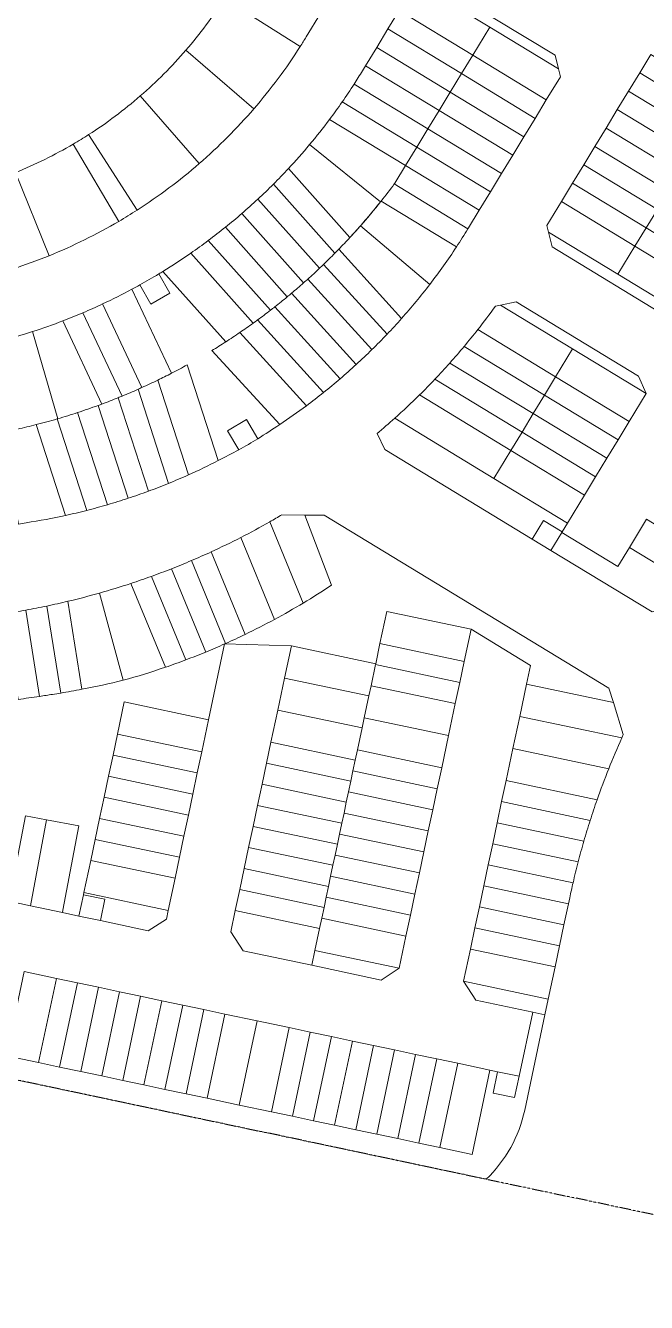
# Model space of a CAD drawing. Header units: centimetres. Extents: x -6122352 to 6876996, y -1694241 to 2592194.
# Drawn here: x -3673755 to -3500798, y -617275 to -261275 of the extents above; entities that cross this region are included whole.
import ezdxf

# ---------------------------------------------------------------- set-up
doc = ezdxf.new("R2010")
doc.units = ezdxf.units.CM
doc.header["$MEASUREMENT"] = 0
doc.linetypes.add('23585-XR-AR-DAMAC PLOT LIMITS$0$PHANTOM2', pattern=[1.25, 0.625, -0.125, 0.125, -0.125, 0.125, -0.125])
for name, color, linetype, lineweight, true_color in [('23585-XR-AR-DAMAC PLOT LIMITS$0$1-End units', 7, 'Continuous', 5, 0xf8991e), ('23585-XR-AR-DAMAC PLOT LIMITS$0$1-Open Space', 7, 'Continuous', 5, 0x90cf5a), ('23585-XR-AR-DAMAC PLOT LIMITS$0$1-Utility', 7, 'Continuous', 5, 0x8db1ff)]:
    doc.layers.add(name, color=color, linetype=linetype, lineweight=lineweight, true_color=true_color)
for name, color, linetype, lineweight in [('23585-XR-AR-DAMAC PLOT LIMITS$0$1-LV3', 231, 'Continuous', 5), ('23585-XR-AR-DAMAC PLOT LIMITS$0$1-Mid units', 41, 'Continuous', 5), ('A-ANNO-TEXT', 3, 'Continuous', 25)]:
    doc.layers.add(name, color=color, linetype=linetype, lineweight=lineweight)
doc.layers.add('23585-XR-AR-DAMAC PLOT LIMITS$0$D-Phase New', color=7, linetype='Continuous', true_color=0x000080)
doc.layers.add('23585-XR-AR-DAMAC PLOT LIMITS$0$PROJECT_LIMIT', color=1, linetype='Continuous')
doc.layers.add('@MI-REF LAYER', color=7, linetype='Continuous')

# ---------------------------------------------------------------- blocks, each defined once
blk = doc.blocks.new('23585-XR-AR-DAMAC PLOT LIMITS')
at = {"layer": '23585-XR-AR-DAMAC PLOT LIMITS$0$1-End units', "color": 251, "true_color": 0x636466}
for points in [[(497600.19, 2769808.27), (497602.31, 2769800.99), (497579.26, 2769794.29), (497576.71, 2769803.07), (497598.24, 2769809.34)], [(497576.71, 2769803.07), (497579.26, 2769794.29), (497556.23, 2769787.58), (497554.11, 2769794.86), (497555.18, 2769796.81)], [(497674.3, 2769790.87), (497673.38, 2769789.2), (497651.63, 2769782.87), (497649.07, 2769791.66), (497672.12, 2769798.36)], [(497651.63, 2769782.87), (497629.89, 2769776.55), (497628.21, 2769777.47), (497626.03, 2769784.95), (497649.07, 2769791.66)], [(497684.02, 2769757.46), (497660.98, 2769750.75), (497658.42, 2769759.54), (497681.46, 2769766.24)], [(497733, 2769740.56), (497709.95, 2769733.85), (497707.39, 2769742.64), (497730.44, 2769749.34)], [(497690.72, 2769734.41), (497693.28, 2769725.63), (497670.24, 2769718.92), (497667.68, 2769727.71)], [(497702.28, 2769678.41), (497682.76, 2769664.46), (497677.44, 2769671.9), (497696.96, 2769685.86)], [(497714.58, 2769661.21), (497695.06, 2769647.25), (497691.42, 2769652.33), (497689.74, 2769654.69), (497709.26, 2769668.65)], [(497714.58, 2769661.21), (497719.9, 2769653.76), (497700.38, 2769639.81), (497696.74, 2769644.89), (497695.06, 2769647.25)], [(497691.42, 2769652.33), (497671.9, 2769638.38), (497666.58, 2769645.82), (497686.1, 2769659.78), (497686.25, 2769659.58), (497689.74, 2769654.69)], [(497696.74, 2769644.89), (497677.22, 2769630.93), (497671.9, 2769638.38), (497691.42, 2769652.33), (497695.06, 2769647.25)], [(497702.06, 2769637.45), (497682.54, 2769623.49), (497677.22, 2769630.93), (497696.74, 2769644.89), (497700.38, 2769639.81)], [(497787.51, 2769632.09), (497767.91, 2769618.07), (497762.59, 2769625.52), (497782.19, 2769639.53)], [(497671.51, 2769607.44), (497651.99, 2769593.49), (497646.67, 2769600.93), (497666.19, 2769614.89)], [(497753.14, 2769607.27), (497733.61, 2769593.31), (497729.98, 2769598.4), (497728.29, 2769600.76), (497747.81, 2769614.71)], [(497797.66, 2769581.88), (497783.71, 2769601.4), (497791.15, 2769606.72), (497805.11, 2769587.2)], [(497733.61, 2769593.31), (497736.08, 2769589.85), (497720.18, 2769578.49), (497713.97, 2769579.52), (497710.45, 2769584.44), (497729.98, 2769598.4)], [(497697.77, 2769570.71), (497678.24, 2769556.76), (497672.92, 2769564.2), (497692.45, 2769578.16)], [(497744.66, 2769573.49), (497758.61, 2769553.96), (497751.17, 2769548.64), (497737.21, 2769568.17)], [(497663.56, 2769568.31), (497677.95, 2769549.1), (497678.35, 2769548.59), (497670.89, 2769543.26), (497656.26, 2769562.79)], [(497737.21, 2769568.17), (497751.17, 2769548.64), (497743.73, 2769543.32), (497729.77, 2769562.85)], [(497704.68, 2769515.41), (497697.23, 2769510.09), (497683.28, 2769529.61), (497690.72, 2769534.93)]]:
    blk.add_lwpolyline(points, close=True, dxfattribs=at)
for points in [[(497590.91, 2769754.25), (497590.97, 2769753.95, -0.008395), (497592.02, 2769748.01), (497592.05, 2769747.81), (497566.95, 2769743.94, 0.013328), (497565.52, 2769752.8), (497589.32, 2769759.72)], [(497660.98, 2769750.75), (497636.62, 2769743.67, 0.010544), (497635.12, 2769751.69), (497635.89, 2769752.98), (497658.42, 2769759.54)], [(497618.29, 2769742.33), (497593.2, 2769739.16, 0.012139), (497592.05, 2769747.81), (497592.02, 2769748.01), (497615.61, 2769754.87, -0.018292)], [(497593.63, 2769734.71), (497567.89, 2769735.09, 0.013219), (497566.95, 2769743.94), (497592.05, 2769747.81, -0.018357)], [(497619.99, 2769730.15), (497593.95, 2769730.27, 0.006191), (497593.63, 2769734.71, 0.006217), (497593.2, 2769739.16), (497618.29, 2769742.33, -0.017529)], [(497670.24, 2769718.92), (497639.22, 2769709.9, 0.012256), (497639.09, 2769719.39), (497667.68, 2769727.71)], [(497747.67, 2769696.35), (497724.03, 2769679.46), (497718.71, 2769686.9), (497738.83, 2769701.28), (497747.26, 2769697.29, 0.001163)], [(497593.03, 2769698.71, -0.006226), (497592.45, 2769694.27, -0.006606), (497591.72, 2769689.58), (497565.42, 2769689.97, 0.013742), (497566.91, 2769699.1)], [(497751.55, 2769687.88), (497729.35, 2769672.01), (497724.03, 2769679.46), (497747.67, 2769696.35, 0.010529)], [(497620.03, 2769694.15, -0.012997), (497618.86, 2769685.11), (497590.9, 2769685.11, 0.006315), (497591.72, 2769689.58, 0.006606), (497592.45, 2769694.27)], [(497755.75, 2769679.63), (497734.67, 2769664.57), (497729.35, 2769672.01), (497751.55, 2769687.88, 0.010454)], [(497587.96, 2769672.52, -0.00593), (497586.79, 2769668.42, -0.006805), (497585.33, 2769663.75), (497560.76, 2769671.43, 0.013576), (497563.25, 2769680.22)], [(497614.72, 2769665.7, -0.013169), (497612.05, 2769656.86), (497586.79, 2769668.42, 0.00593), (497587.96, 2769672.52, 0.006974), (497589.2, 2769677.37)], [(497659.99, 2769656.33), (497637.01, 2769664.75, 0.004581), (497637.84, 2769668.58), (497642.21, 2769673.24), (497661.62, 2769665.48, -0.011602)], [(497659.99, 2769656.33, -0.01152), (497657.96, 2769647.33), (497634.77, 2769655.83, 0.010752), (497637.01, 2769664.75)], [(497581.21, 2769652.46, -0.00163), (497580.77, 2769651.38, -0.008348), (497578.39, 2769645.86, -0.008106), (497575.91, 2769640.59), (497553.25, 2769651.8, 0.013403), (497556.77, 2769660.1)], [(497657.96, 2769647.33, -0.011464), (497655.52, 2769638.48), (497632.16, 2769647.04, 0.010714), (497634.77, 2769655.83)], [(497575.91, 2769640.59), (497575.84, 2769640.44, -0.008354), (497573.1, 2769635.09, -0.007458), (497570.51, 2769630.4), (497549.25, 2769643.62, 0.013528), (497553.25, 2769651.8)], [(497597.28, 2769624.02, -0.015926), (497591.38, 2769614.55, -0.002074), (497590.17, 2769612.71), (497568.23, 2769626.53, 0.006248), (497570.51, 2769630.4, 0.007458), (497573.1, 2769635.09)], [(497647.27, 2769615.94, -0.01544), (497641.98, 2769604.77), (497619.61, 2769616.34, 0.010734), (497623.56, 2769624.63)], [(497641.98, 2769604.77, -0.013123), (497636.08, 2769594.61), (497615.37, 2769608.32, 0.010597), (497619.61, 2769616.34)]]:
    blk.add_lwpolyline(points, format="xyb", close=True, dxfattribs=at)
at = {"layer": '23585-XR-AR-DAMAC PLOT LIMITS$0$1-LV3', "color": 251, "true_color": 0x636466}
for points in [[(497545.02, 2769760.48), (497520.87, 2769754.01, 0.005312), (497520.15, 2769756.57), (497515.87, 2769771.3), (497539.87, 2769778.29), (497544.16, 2769763.55, -0.005316)], [(497549.09, 2769739.27), (497524.26, 2769736.33, 0.036047), (497520.87, 2769754.01), (497545.02, 2769760.48, -0.036046)], [(497550.08, 2769717.69), (497525.09, 2769718.35, 0.036047), (497524.26, 2769736.33), (497549.09, 2769739.27, -0.036046)], [(497550.08, 2769717.69, -0.036046), (497547.95, 2769696.2), (497523.32, 2769700.44, 0.036047), (497525.09, 2769718.35)], [(497546.82, 2769690.3, -0.036046), (497540.79, 2769669.56), (497517.35, 2769678.24, 0.036047), (497522.37, 2769695.53)], [(497540.79, 2769669.56, -0.036046), (497531.85, 2769649.9), (497509.9, 2769661.86, 0.036047), (497517.35, 2769678.24)]]:
    blk.add_lwpolyline(points, format="xyb", close=True, dxfattribs=at)
at = {"layer": '23585-XR-AR-DAMAC PLOT LIMITS$0$1-Mid units', "color": 251, "true_color": 0x636466}
for points in [[(497637.34, 2769831.99), (497614.3, 2769825.28), (497612.62, 2769831.04), (497635.67, 2769837.75)], [(497639.02, 2769826.22), (497615.97, 2769819.52), (497614.3, 2769825.28), (497637.34, 2769831.99)], [(497640.69, 2769820.46), (497617.65, 2769813.76), (497615.97, 2769819.52), (497639.02, 2769826.22)], [(497642.37, 2769814.7), (497619.33, 2769808), (497617.65, 2769813.76), (497640.69, 2769820.46)], [(497644.05, 2769808.94), (497621, 2769802.24), (497619.33, 2769808), (497642.37, 2769814.7)], [(497645.72, 2769803.18), (497622.68, 2769796.48), (497621, 2769802.24), (497644.05, 2769808.94)], [(497670.44, 2769804.12), (497647.4, 2769797.42), (497645.72, 2769803.18), (497668.77, 2769809.88)], [(497647.4, 2769797.42), (497624.35, 2769790.71), (497622.68, 2769796.48), (497645.72, 2769803.18)], [(497672.12, 2769798.36), (497649.07, 2769791.66), (497647.4, 2769797.42), (497670.44, 2769804.12)], [(497603.98, 2769795.23), (497580.94, 2769788.52), (497579.26, 2769794.29), (497602.31, 2769800.99)], [(497649.07, 2769791.66), (497626.03, 2769784.95), (497624.35, 2769790.71), (497647.4, 2769797.42)], [(497579.26, 2769794.29), (497580.94, 2769788.52), (497557.9, 2769781.82), (497556.23, 2769787.58)], [(497605.66, 2769789.47), (497582.61, 2769782.76), (497580.94, 2769788.52), (497603.98, 2769795.23)], [(497607.33, 2769783.71), (497584.29, 2769777), (497582.61, 2769782.76), (497605.66, 2769789.47)], [(497580.94, 2769788.52), (497582.61, 2769782.76), (497559.58, 2769776.06), (497557.9, 2769781.82)], [(497584.29, 2769777), (497561.25, 2769770.3), (497559.58, 2769776.06), (497582.61, 2769782.76)], [(497609.01, 2769777.95), (497585.97, 2769771.24), (497584.29, 2769777), (497607.33, 2769783.71)], [(497610.69, 2769772.18), (497587.64, 2769765.48), (497585.97, 2769771.24), (497609.01, 2769777.95)], [(497612.36, 2769766.42), (497589.32, 2769759.72), (497587.64, 2769765.48), (497610.69, 2769772.18)], [(497614.04, 2769760.66), (497590.97, 2769753.95), (497590.91, 2769754.25), (497589.32, 2769759.72), (497612.36, 2769766.42), (497613.95, 2769760.96)], [(497685.7, 2769751.7), (497662.65, 2769744.99), (497660.98, 2769750.75), (497684.02, 2769757.46)], [(497687.37, 2769745.94), (497664.33, 2769739.23), (497662.65, 2769744.99), (497685.7, 2769751.7)], [(497689.05, 2769740.17), (497666, 2769733.47), (497664.33, 2769739.23), (497687.37, 2769745.94)], [(497690.72, 2769734.41), (497667.68, 2769727.71), (497666, 2769733.47), (497689.05, 2769740.17)], [(497705.77, 2769673.53), (497686.25, 2769659.58), (497686.1, 2769659.78), (497682.76, 2769664.46), (497702.28, 2769678.41)], [(497709.26, 2769668.65), (497689.74, 2769654.69), (497686.25, 2769659.58), (497705.77, 2769673.53)], [(497723.39, 2769648.88), (497703.87, 2769634.93), (497702.06, 2769637.45), (497700.38, 2769639.81), (497719.9, 2769653.76)], [(497775.21, 2769649.29), (497755.61, 2769635.28), (497752.12, 2769640.16), (497771.72, 2769654.17)], [(497726.88, 2769644), (497707.36, 2769630.04), (497705.55, 2769632.57), (497703.87, 2769634.93), (497723.39, 2769648.88)], [(497778.7, 2769644.41), (497759.1, 2769630.4), (497755.61, 2769635.28), (497775.21, 2769649.29)], [(497730.37, 2769639.12), (497710.84, 2769625.16), (497709.04, 2769627.68), (497707.36, 2769630.04), (497726.88, 2769644)], [(497782.19, 2769639.53), (497762.59, 2769625.52), (497759.1, 2769630.4), (497778.7, 2769644.41)], [(497705.55, 2769632.57), (497686.03, 2769618.61), (497682.54, 2769623.49), (497702.06, 2769637.45), (497703.87, 2769634.93)], [(497733.86, 2769634.24), (497714.33, 2769620.28), (497712.53, 2769622.8), (497710.84, 2769625.16), (497730.37, 2769639.12)], [(497709.04, 2769627.68), (497689.52, 2769613.73), (497686.03, 2769618.61), (497705.55, 2769632.57), (497707.36, 2769630.04)], [(497737.35, 2769629.36), (497717.82, 2769615.4), (497716.02, 2769617.92), (497714.33, 2769620.28), (497733.86, 2769634.24)], [(497740.84, 2769624.48), (497721.31, 2769610.52), (497719.51, 2769613.04), (497717.82, 2769615.4), (497737.35, 2769629.36)], [(497712.53, 2769622.8), (497693.01, 2769608.85), (497689.52, 2769613.73), (497709.04, 2769627.68), (497710.84, 2769625.16)], [(497716.02, 2769617.92), (497696.5, 2769603.97), (497693.01, 2769608.85), (497712.53, 2769622.8), (497714.33, 2769620.28)], [(497744.33, 2769619.59), (497724.8, 2769605.64), (497723, 2769608.16), (497721.31, 2769610.52), (497740.84, 2769624.48)], [(497719.51, 2769613.04), (497699.98, 2769599.08), (497696.5, 2769603.97), (497716.02, 2769617.92), (497717.82, 2769615.4)], [(497747.81, 2769614.71), (497728.29, 2769600.76), (497726.49, 2769603.28), (497724.8, 2769605.64), (497744.33, 2769619.59)], [(497723, 2769608.16), (497703.47, 2769594.2), (497699.98, 2769599.08), (497719.51, 2769613.04), (497721.31, 2769610.52)], [(497675, 2769602.56), (497655.48, 2769588.61), (497651.99, 2769593.49), (497671.51, 2769607.44)], [(497726.49, 2769603.28), (497706.96, 2769589.32), (497703.47, 2769594.2), (497723, 2769608.16), (497724.8, 2769605.64)], [(497678.49, 2769597.68), (497658.97, 2769583.73), (497655.48, 2769588.61), (497675, 2769602.56)], [(497729.98, 2769598.4), (497710.45, 2769584.44), (497706.96, 2769589.32), (497726.49, 2769603.28), (497728.29, 2769600.76)], [(497783.71, 2769601.4), (497797.66, 2769581.88), (497792.78, 2769578.39), (497778.82, 2769597.91)], [(497681.98, 2769592.8), (497662.46, 2769578.85), (497658.97, 2769583.73), (497678.49, 2769597.68)], [(497778.82, 2769597.91), (497792.78, 2769578.39), (497787.9, 2769574.9), (497773.94, 2769594.42)], [(497773.94, 2769594.42), (497787.9, 2769574.9), (497783.02, 2769571.41), (497769.06, 2769590.93)], [(497685.47, 2769587.92), (497665.95, 2769573.96), (497662.46, 2769578.85), (497681.98, 2769592.8)], [(497769.06, 2769590.93), (497783.02, 2769571.41), (497778.14, 2769567.92), (497764.18, 2769587.44)], [(497688.96, 2769583.04), (497669.43, 2769569.08), (497665.95, 2769573.96), (497685.47, 2769587.92)], [(497764.18, 2769587.44), (497778.14, 2769567.92), (497773.26, 2769564.43), (497759.3, 2769583.96)], [(497692.45, 2769578.16), (497672.92, 2769564.2), (497669.43, 2769569.08), (497688.96, 2769583.04)], [(497759.3, 2769583.96), (497773.26, 2769564.43), (497768.38, 2769560.94), (497754.42, 2769580.47)], [(497754.42, 2769580.47), (497768.38, 2769560.94), (497763.49, 2769557.45), (497749.54, 2769576.98)], [(497749.54, 2769576.98), (497763.49, 2769557.45), (497758.61, 2769553.96), (497744.66, 2769573.49)], [(497656.26, 2769562.79), (497670.89, 2769543.26), (497666.01, 2769539.77), (497651.48, 2769559.17)], [(497729.77, 2769562.85), (497743.73, 2769543.32), (497738.84, 2769539.83), (497724.89, 2769559.36)], [(497724.89, 2769559.36), (497738.84, 2769539.83), (497733.96, 2769536.34), (497720.01, 2769555.87)], [(497720.01, 2769555.87), (497733.96, 2769536.34), (497729.08, 2769532.85), (497715.13, 2769552.38)], [(497715.13, 2769552.38), (497729.08, 2769532.85), (497724.2, 2769529.36), (497710.24, 2769548.89)], [(497710.24, 2769548.89), (497724.2, 2769529.36), (497719.32, 2769525.88), (497705.36, 2769545.4)], [(497705.36, 2769545.4), (497719.32, 2769525.88), (497714.44, 2769522.39), (497700.48, 2769541.91)], [(497700.48, 2769541.91), (497714.44, 2769522.39), (497709.56, 2769518.9), (497695.6, 2769538.42)], [(497695.6, 2769538.42), (497709.56, 2769518.9), (497704.68, 2769515.41), (497690.72, 2769534.93)]]:
    blk.add_lwpolyline(points, close=True, dxfattribs=at)
for points in [[(497585.97, 2769771.24), (497562.88, 2769764.52, 0.006383), (497561.73, 2769768.67), (497561.25, 2769770.3), (497584.29, 2769777)], [(497587.64, 2769765.48), (497564.3, 2769758.69, 0.008922), (497562.88, 2769764.52), (497585.97, 2769771.24)], [(497589.32, 2769759.72), (497565.52, 2769752.8, 0.008941), (497564.3, 2769758.69), (497587.64, 2769765.48)], [(497615.61, 2769754.87), (497592.02, 2769748.01, 0.008395), (497590.97, 2769753.95), (497614.04, 2769760.66, -0.008556)], [(497662.65, 2769744.99), (497637.52, 2769737.68, 0.007817), (497636.62, 2769743.67), (497660.98, 2769750.75)], [(497664.33, 2769739.23), (497638.23, 2769731.64, 0.007854), (497637.52, 2769737.68), (497662.65, 2769744.99)], [(497666, 2769733.47), (497638.76, 2769725.54, 0.0079), (497638.23, 2769731.64), (497664.33, 2769739.23)], [(497593.63, 2769734.71, -0.006191), (497593.95, 2769730.27, -0.002183), (497594.03, 2769728.7), (497568.27, 2769729.09, 0.00894), (497567.89, 2769735.09)], [(497667.68, 2769727.71), (497639.09, 2769719.39, 0.007954), (497638.76, 2769725.54), (497666, 2769733.47)], [(497594.03, 2769728.7, -0.006172), (497594.2, 2769724.27, -0.002184), (497594.23, 2769722.7), (497568.42, 2769723.08, 0.008921), (497568.27, 2769729.09)], [(497619.99, 2769730.15, -0.008591), (497620.51, 2769724.15), (497594.2, 2769724.27, 0.006172), (497594.03, 2769728.7, 0.002183), (497593.95, 2769730.27)], [(497594.23, 2769722.7, -0.006162), (497594.25, 2769718.27, -0.002184), (497594.23, 2769716.7), (497568.37, 2769717.08, 0.008913), (497568.42, 2769723.08)], [(497620.51, 2769724.15, -0.008569), (497620.82, 2769718.15), (497594.25, 2769718.27, 0.006163), (497594.23, 2769722.7, 0.002184), (497594.2, 2769724.27)], [(497620.82, 2769718.15, -0.008557), (497620.93, 2769712.15), (497594.11, 2769712.27, 0.006164), (497594.23, 2769716.7, 0.002184), (497594.25, 2769718.27)], [(497594.23, 2769716.7, -0.006164), (497594.11, 2769712.27, -0.002183), (497594.03, 2769710.7), (497568.1, 2769711.09, 0.008917), (497568.37, 2769717.08)], [(497594.03, 2769710.7, -0.006174), (497593.76, 2769706.27, -0.002183), (497593.63, 2769704.7), (497567.61, 2769705.09, 0.008933), (497568.1, 2769711.09)], [(497620.93, 2769712.15, -0.008556), (497620.84, 2769706.15), (497593.76, 2769706.27, 0.006174), (497594.03, 2769710.7, 0.002183), (497594.11, 2769712.27)], [(497593.63, 2769704.7, -0.006195), (497593.21, 2769700.27, -0.002181), (497593.03, 2769698.71), (497566.91, 2769699.1, 0.00896), (497567.61, 2769705.09)], [(497620.84, 2769706.15, -0.008564), (497620.53, 2769700.15), (497593.21, 2769700.27, 0.006195), (497593.63, 2769704.7, 0.002183), (497593.76, 2769706.27)], [(497620.53, 2769700.15, -0.008583), (497620.03, 2769694.15), (497592.45, 2769694.27, 0.006226), (497593.03, 2769698.71, 0.002181), (497593.21, 2769700.27)], [(497758.68, 2769674.35), (497738.16, 2769659.69), (497734.67, 2769664.57), (497755.75, 2769679.63, 0.006823)], [(497585.33, 2769663.75, -0.001604), (497584.97, 2769662.65, -0.006745), (497583.37, 2769658.07), (497558.87, 2769665.73, 0.008915), (497560.76, 2769671.43)], [(497761.74, 2769669.16), (497741.65, 2769654.81), (497738.16, 2769659.69), (497758.68, 2769674.35, 0.006804)], [(497612.05, 2769656.86, -0.008592), (497610.05, 2769651.17), (497584.97, 2769662.65, 0.001604), (497585.33, 2769663.75, 0.006805), (497586.79, 2769668.42)], [(497764.94, 2769664.07), (497745.14, 2769649.92), (497741.65, 2769654.81), (497761.74, 2769669.16, 0.006791)], [(497583.37, 2769658.07, -0.001634), (497582.96, 2769656.97, -0.006728), (497581.21, 2769652.46), (497556.77, 2769660.1, 0.008926), (497558.87, 2769665.73)], [(497610.05, 2769651.17, -0.008569), (497607.87, 2769645.57), (497582.96, 2769656.97, 0.001634), (497583.37, 2769658.07, 0.006745), (497584.97, 2769662.65)], [(497768.27, 2769659.08), (497748.63, 2769645.04), (497745.14, 2769649.92), (497764.94, 2769664.07, 0.006782)], [(497771.72, 2769654.17), (497752.12, 2769640.16), (497748.63, 2769645.04), (497768.27, 2769659.08, 0.004839), (497770.72, 2769655.57)], [(497607.87, 2769645.57, -0.008557), (497605.51, 2769640.06), (497580.77, 2769651.38, 0.00163), (497581.21, 2769652.46, 0.006728), (497582.96, 2769656.97)], [(497605.51, 2769640.06, -0.008556), (497602.95, 2769634.63), (497578.39, 2769645.86, 0.008348), (497580.77, 2769651.38)], [(497655.52, 2769638.48, -0.007499), (497653.71, 2769632.75), (497630.24, 2769641.35, 0.007014), (497632.16, 2769647.04)], [(497602.95, 2769634.63, -0.008564), (497600.21, 2769629.28), (497575.84, 2769640.44), (497575.91, 2769640.59, 0.008106), (497578.39, 2769645.86)], [(497600.21, 2769629.28, -0.008582), (497597.28, 2769624.02), (497573.1, 2769635.09, 0.008354), (497575.84, 2769640.44)], [(497653.71, 2769632.75), (497653.62, 2769632.48, -0.007129), (497651.73, 2769627.09), (497628.17, 2769635.72, 0.007011), (497630.24, 2769641.35)], [(497651.73, 2769627.09, -0.007492), (497649.59, 2769621.49), (497625.95, 2769630.15, 0.007014), (497628.17, 2769635.72)], [(497649.59, 2769621.49, -0.007499), (497647.27, 2769615.94), (497623.56, 2769624.63, 0.007023), (497625.95, 2769630.15)], [(497636.08, 2769594.61, -0.006705), (497632.87, 2769589.55), (497612.38, 2769603.11, 0.007025), (497615.37, 2769608.32)], [(497632.87, 2769589.55, -0.002533), (497631.62, 2769587.65, -0.002982), (497629.55, 2769584.55), (497609.24, 2769597.99, 0.007015), (497612.38, 2769603.11)], [(497629.55, 2769584.55, -0.004793), (497626.15, 2769579.6), (497605.96, 2769592.96, 0.007011), (497609.24, 2769597.99)]]:
    blk.add_lwpolyline(points, format="xyb", close=True, dxfattribs=at)
at = {"layer": '23585-XR-AR-DAMAC PLOT LIMITS$0$1-Open Space', "color": 251, "true_color": 0x636466}
for points in [[(497520.87, 2769754.01, -0.036047), (497524.26, 2769736.33, -0.036047), (497525.09, 2769718.35, -0.036047), (497523.32, 2769700.44, -0.010006), (497522.37, 2769695.53, -0.036047), (497517.35, 2769678.24, -0.036047)], [(497626.15, 2769579.6, 0.004793), (497629.55, 2769584.55, 0.002982), (497631.62, 2769587.65, 0.002533), (497632.87, 2769589.55, 0.006705), (497636.08, 2769594.61, 0.013123), (497641.98, 2769604.77, 0.01544), (497647.27, 2769615.94, 0.007499), (497649.59, 2769621.49, 0.007492), (497651.73, 2769627.09, 0.007129), (497653.62, 2769632.48), (497666.19, 2769614.89), (497646.67, 2769600.93), (497651.99, 2769593.49), (497655.48, 2769588.61), (497658.97, 2769583.73), (497662.46, 2769578.85), (497665.95, 2769573.96), (497669.43, 2769569.08), (497672.92, 2769564.2), (497678.24, 2769556.76), (497678.6, 2769556.26), (497682.15, 2769551.3), (497678.35, 2769548.59), (497677.95, 2769549.1), (497663.56, 2769568.31), (497656.26, 2769562.79), (497651.48, 2769559.17)], [(497697.23, 2769510.09), (497704.68, 2769515.41), (497709.56, 2769518.9), (497714.44, 2769522.39), (497719.32, 2769525.88), (497724.2, 2769529.36), (497729.08, 2769532.85), (497733.96, 2769536.34), (497738.84, 2769539.83), (497743.73, 2769543.32), (497751.17, 2769548.64), (497758.61, 2769553.96), (497763.49, 2769557.45), (497768.38, 2769560.94), (497773.26, 2769564.43), (497778.14, 2769567.92), (497783.02, 2769571.41), (497787.9, 2769574.9), (497792.78, 2769578.39), (497797.66, 2769581.88), (497805.11, 2769587.2), (497791.15, 2769606.72), (497792.94, 2769608), (497796.48, 2769603.04), (497801.44, 2769606.59), (497797.9, 2769611.55), (497787.26, 2769626.43), (497790.1, 2769628.46), (497805.91, 2769606.35, -0.150646), (497812.89, 2769585.39), (497719.8, 2769518.84), (497694.7, 2769500.9)]]:
    blk.add_lwpolyline(points, format="xyb", dxfattribs=at)
for points in [[(497598.24, 2769809.34), (497576.71, 2769803.07), (497555.18, 2769796.81), (497557.07, 2769800.25), (497594.8, 2769811.23)], [(497671.34, 2769785.48), (497633.61, 2769774.5), (497629.89, 2769776.55), (497651.63, 2769782.87), (497673.38, 2769789.2)], [(497658.42, 2769759.54), (497635.89, 2769752.98), (497638.16, 2769756.77), (497676.45, 2769767.91), (497681.45, 2769766.25), (497681.46, 2769766.24)], [(497733.79, 2769737.84), (497727.45, 2769726.32), (497695.76, 2769717.09), (497694.13, 2769722.71), (497711.7, 2769727.82), (497709.95, 2769733.85), (497733, 2769740.56)], [(497790.1, 2769628.46), (497787.26, 2769626.43), (497774.12, 2769617.04), (497767.91, 2769618.07), (497787.51, 2769632.09)], [(497752.15, 2769601.34), (497736.08, 2769589.85), (497733.61, 2769593.31), (497753.14, 2769607.27)], [(497698.21, 2769562.78), (497687.11, 2769554.85), (497683.56, 2769559.81), (497678.6, 2769556.26), (497678.24, 2769556.76), (497697.77, 2769570.71), (497699.2, 2769568.71)]]:
    blk.add_lwpolyline(points, close=True, dxfattribs=at)
for points in [[(497694.06, 2769722.95), (497688.2, 2769721.25), (497689.91, 2769715.39), (497643.78, 2769701.97), (497639.04, 2769703.4, 0.008399), (497639.22, 2769709.9), (497670.24, 2769718.92), (497693.28, 2769725.63)], [(497547.95, 2769696.2, -0.010006), (497546.82, 2769690.3), (497522.37, 2769695.53, 0.010006), (497523.32, 2769700.44)], [(497738.83, 2769701.28), (497718.71, 2769686.9), (497715.58, 2769691.28), (497696.96, 2769685.86), (497677.44, 2769671.9), (497682.76, 2769664.46), (497686.1, 2769659.78), (497666.58, 2769645.82), (497653.62, 2769632.48), (497653.71, 2769632.75, 0.007499), (497655.52, 2769638.48, 0.011464), (497657.96, 2769647.33, 0.01152), (497659.99, 2769656.33, 0.011602), (497661.62, 2769665.48), (497642.21, 2769673.24), (497645.91, 2769677.18), (497734.99, 2769703.1)], [(497591.72, 2769689.58, -0.006315), (497590.9, 2769685.11), (497618.86, 2769685.11, -0.012882), (497617.66, 2769677.92), (497611.61, 2769679.2), (497610.34, 2769673.24), (497616.37, 2769671.95, -0.01142), (497614.72, 2769665.7), (497589.2, 2769677.37, -0.006975), (497587.96, 2769672.52), (497563.25, 2769680.22, 0.003698), (497563.84, 2769682.64), (497569.93, 2769681.3), (497571.24, 2769687.26), (497565.15, 2769688.6, 0.002084), (497565.42, 2769689.97)]]:
    blk.add_lwpolyline(points, format="xyb", close=True, dxfattribs=at)
at = {"layer": '23585-XR-AR-DAMAC PLOT LIMITS$0$1-Utility', "color": 251, "true_color": 0x636466}
for points in [[(497694.13, 2769722.71), (497695.76, 2769717.09), (497689.91, 2769715.39), (497688.2, 2769721.25), (497694.06, 2769722.95)], [(497792.94, 2769608), (497797.9, 2769611.55), (497801.44, 2769606.59), (497796.48, 2769603.04)], [(497687.11, 2769554.85), (497682.15, 2769551.3), (497678.6, 2769556.26), (497683.56, 2769559.81)]]:
    blk.add_lwpolyline(points, close=True, dxfattribs=at)
for points in [[(497571.24, 2769687.26), (497569.93, 2769681.3), (497563.84, 2769682.64, 0.009062), (497565.15, 2769688.6)], [(497617.66, 2769677.92, -0.010768), (497616.37, 2769671.95), (497610.34, 2769673.24), (497611.61, 2769679.2)]]:
    blk.add_lwpolyline(points, format="xyb", close=True, dxfattribs=at)
at = {"layer": '23585-XR-AR-DAMAC PLOT LIMITS$0$D-Phase New', "color": 8, "const_width": 0.1}
blk.add_lwpolyline([(497688.92, 2770169.44), (497626.65, 2770080.85), (497583.53, 2770028.9), (497550.94, 2769991.99), (497492.14, 2769929.91), (497399.76, 2769847.18), (497360.2, 2769816.41), (497326.78, 2769790.41), (497321.18, 2769786.63), (497631.67, 2769450.47), (497637.67, 2769456.13), (497694.7, 2769500.9), (497719.8, 2769518.84), (498077.69, 2769774.67)], dxfattribs=at)
at = {"layer": '23585-XR-AR-DAMAC PLOT LIMITS$0$PROJECT_LIMIT', "linetype": '23585-XR-AR-DAMAC PLOT LIMITS$0$PHANTOM2', "ltscale": 5}
blk.add_lwpolyline([(498197.26, 2769860.14), (497694.7, 2769500.9), (497637.67, 2769456.13), (497584.9, 2769406.41), (497536.81, 2769352.14), (497510.83, 2769316.9), (497381.2, 2769282.03), (497333.11, 2769183.1)], dxfattribs=at)
blk = doc.blocks.new('A$Cf093b529')
at = {"layer": 'A-ANNO-TEXT'}
blk.add_blockref('23585-XR-AR-DAMAC PLOT LIMITS', (-495391.99, -2768603.44), dxfattribs=at)

msp = doc.modelspace()

# ---------------------------------------------------------------- block references
at = {"layer": '@MI-REF LAYER', "xscale": 999.9999999999999, "yscale": 999.9999999999999, "zscale": 999.9999999999999, "rotation": 312.4882903633292}
msp.add_blockref('A$Cf093b529', (-5904718.73535, 539022.72011), dxfattribs=at)

doc.saveas('drawing.dxf')
